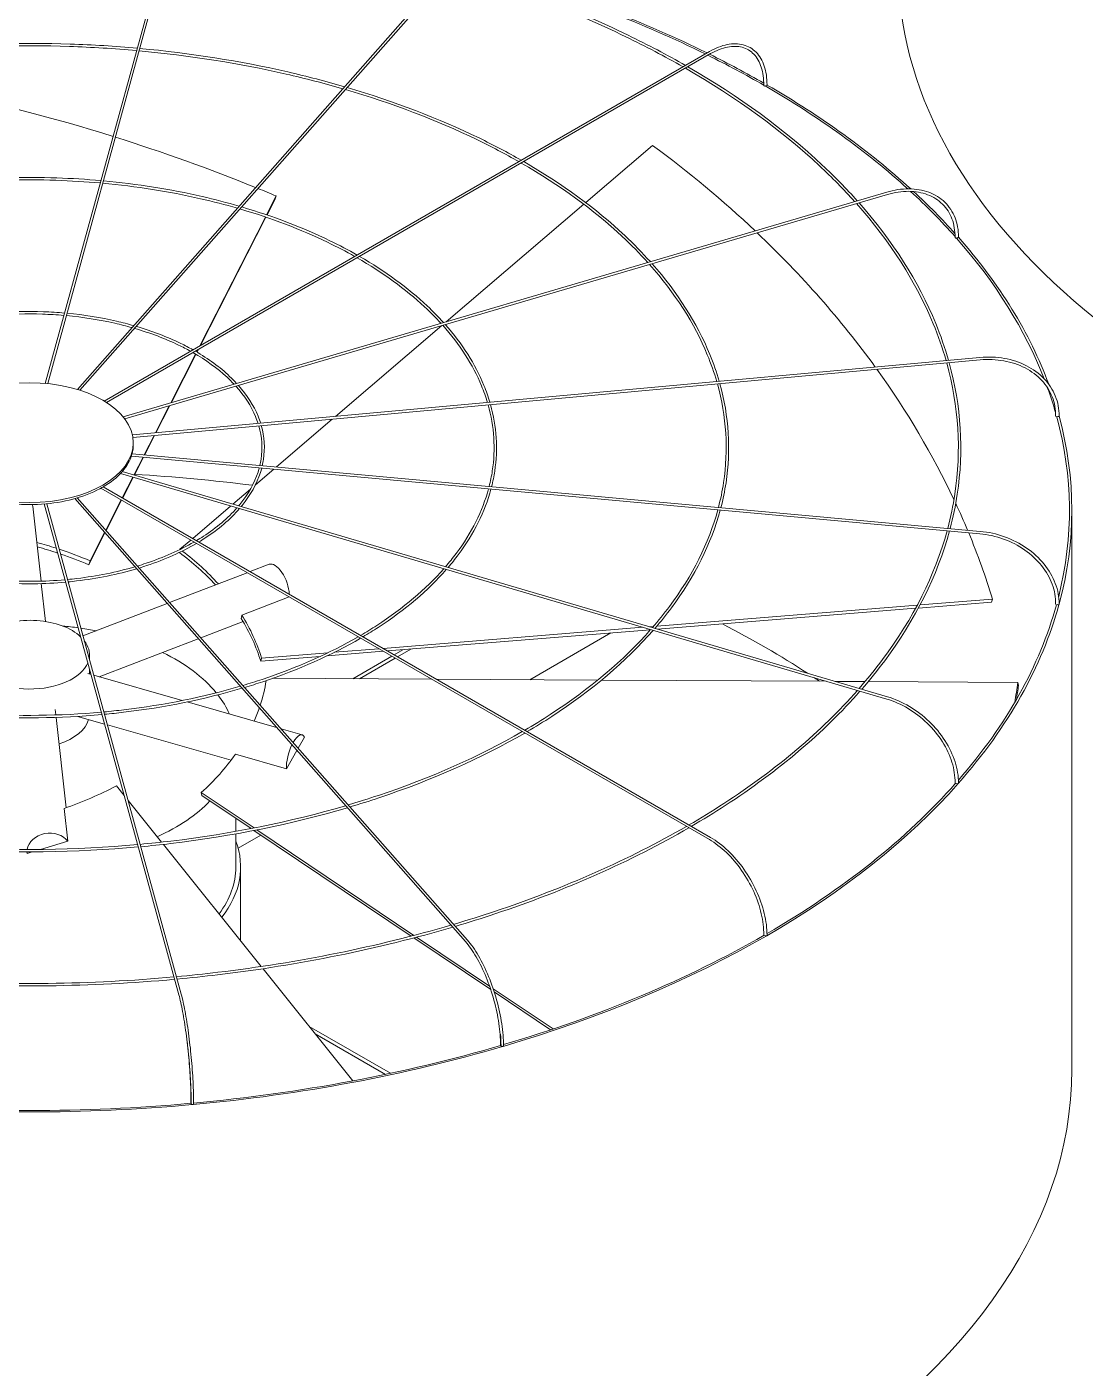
# Model space of a CAD drawing. Header units: millimetres. Extents: x -312439 to 477422, y -331570 to 212570.
# Drawn here: x 395422.5 to 395688.9, y 106336.6 to 106674.1 of the extents above; entities that cross this region are included whole.
import ezdxf

# ---------------------------------------------------------------- set-up
doc = ezdxf.new("R2010")
doc.units = ezdxf.units.MM

msp = doc.modelspace()

# ---------------------------------------------------------------- linework, layer by layer
at = {"color": 0, "linetype": 'Continuous', "lineweight": 0, "extrusion": (0, 0.816497, 0.57735)}
for p, q in [((395460.763, 106706.9), (395427.142, 106584.343)), ((395427.76, 106584.283), (395461.354, 106706.738)), ((395435.221, 106582.817), (395532.902, 106693.501)), ((395533.361, 106693.096), (395435.862, 106582.618)), ((395594.288, 106667.847), (395441.971, 106579.906)), ((395594.595, 106667.316), (395442.562, 106579.54)), ((395579.998, 106644.244), (395563.14, 106629.84)), ((395446.732, 106575.947), (395638.899, 106632.478)), ((395447.141, 106575.429), (395639.072, 106631.89)), ((395482.85, 106626.763), (395485.268, 106631.503)), ((395484.898, 106630.537), (395482.954, 106626.727)), ((395484.898, 106630.537), (395485.268, 106631.503)), ((395562.663, 106629.432), (395528.068, 106599.874)), ((395466.034, 106593.799), (395482.569, 106626.212)), ((395482.673, 106626.176), (395466.208, 106593.899)), ((395526.929, 106598.901), (395500.179, 106576.046)), ((395465.246, 106592.255), (395465.522, 106592.796)), ((395465.696, 106592.897), (395465.341, 106592.2)), ((395662.376, 106590.877), (395449.077, 106571.373)), ((395449.191, 106570.768), (395662.431, 106590.268)), ((395458.727, 106579.476), (395464.967, 106591.709)), ((395465.062, 106591.653), (395458.872, 106579.519)), ((395454.863, 106571.902), (395458.344, 106578.725)), ((395458.488, 106578.767), (395454.992, 106571.914)), ((395499.373, 106575.357), (395485.288, 106563.323)), ((395449.293, 106568.934), (395449.293, 106569.434)), ((395452.038, 106566.363), (395454.534, 106571.257)), ((395454.663, 106571.269), (395452.155, 106566.353)), ((395662.376, 106546.514), (395448.809, 106566.044)), ((395448.99, 106566.642), (395662.431, 106547.124)), ((395449.447, 106561.284), (395451.738, 106565.776)), ((395451.856, 106565.765), (395449.554, 106561.253)), ((395638.899, 106504.914), (395446.043, 106561.647)), ((395446.502, 106562.15), (395639.072, 106505.501)), ((395484.638, 106562.767), (395480.032, 106558.832)), ((395441.741, 106558.326), (395594.595, 106470.076)), ((395446.528, 106555.562), (395449.164, 106560.729)), ((395449.27, 106560.698), (395446.623, 106555.507)), ((395532.902, 106443.89), (395434.534, 106555.353)), ((395533.361, 106444.296), (395435.185, 106555.541)), ((395441.121, 106557.976), (395594.288, 106469.545)), ((395442.366, 106547.404), (395446.249, 106555.016)), ((395446.344, 106554.961), (395442.444, 106547.316)), ((395478.77, 106557.753), (395474.333, 106553.963)), ((395423.98, 106553.42), (395426.074, 106534.587)), ((395460.763, 106430.492), (395426.88, 106554.003)), ((395427.5, 106554.059), (395461.354, 106430.654)), ((395473.778, 106553.488), (395464.238, 106545.337)), ((395442.145, 106546.729), (395438.062, 106538.727)), ((395438.433, 106539.693), (395442.067, 106546.817)), ((395463.744, 106544.915), (395461.039, 106542.605)), ((395461.025, 106542.552), (395461.039, 106542.605)), ((395438.062, 106538.727), (395438.433, 106539.693)), ((395483.5, 106538.828), (395478.706, 106536.984)), ((395477.971, 106536.701), (395458.441, 106529.189)), ((395426.142, 106533.976), (395427.203, 106524.431)), ((395457.831, 106528.954), (395436.624, 106520.797)), ((395476.606, 106526.052), (395488.495, 106530.625)), ((395581.042, 106523.259), (395646.603, 106528.561)), ((395665.313, 106529.316), (395646.904, 106527.828)), ((395647.327, 106528.62), (395665.519, 106530.091)), ((395665.313, 106529.316), (395665.519, 106530.091)), ((395646.175, 106527.769), (395581.233, 106522.516)), ((395476.904, 106524.446), (395466.245, 106520.346)), ((395512.133, 106517.685), (395577.51, 106522.973)), ((395579.464, 106522.373), (395513.285, 106517.02)), ((395569.505, 106521.567), (395549.123, 106509.8)), ((395579.212, 106523.111), (395580.176, 106523.189)), ((395465.635, 106520.111), (395440.686, 106510.515)), ((395438.251, 106516.087), (395438.251, 106514.869)), ((395496.342, 106515.65), (395481.355, 106514.438)), ((395481.355, 106514.438), (395481.561, 106515.212)), ((395481.561, 106515.212), (395498.276, 106516.564)), ((395512.21, 106516.933), (395498.08, 106515.79)), ((395499.94, 106516.699), (395511.058, 106517.598)), ((395514.325, 106515.712), (395504.514, 106510.048)), ((395506.23, 106510.039), (395515.191, 106515.212)), ((395517.128, 106517.331), (395514.937, 106516.066)), ((395515.803, 106515.566), (395519.143, 106517.494)), ((395438.651, 106511.096), (395437.86, 106511.322)), ((395438.251, 106512.553), (395438.251, 106511.21)), ((395461.558, 106504.552), (395439.34, 106510.899)), ((395524.326, 106509.938), (395484.43, 106510.16)), ((395566.185, 106509.705), (395525.563, 106509.931)), ((395623.698, 106509.385), (395567.146, 106509.7)), ((395633.47, 106509.331), (395625.91, 106509.373)), ((395671.931, 106509.117), (395634.266, 106509.327)), ((395672.096, 106508.356), (395671.931, 106509.117)), ((395429.817, 106500.922), (395429.661, 106502.326)), ((395485.371, 106497.749), (395462.835, 106504.187)), ((395432.413, 106477.577), (395429.885, 106500.312)), ((395442.073, 106498.621), (395435.277, 106500.562)), ((395473.884, 106489.533), (395442.762, 106498.424)), ((395491.792, 106495.915), (395486.463, 106497.437)), ((395492.387, 106495.352), (395490.783, 106492.542)), ((395487.831, 106487.369), (395474.979, 106491.04)), ((395490.462, 106491.98), (395487.831, 106487.369)), ((395447.011, 106480.622), (395445.054, 106483.061)), ((395466.568, 106480.646), (395466.404, 106481.408)), ((395466.404, 106481.408), (395479.688, 106472.481)), ((395478.937, 106472.334), (395466.568, 106480.646)), ((395432.82, 106469.134), (395431.901, 106477.395)), ((395456.4, 106468.915), (395447.976, 106479.418)), ((395475.075, 106471.615), (395475.075, 106474.93)), ((395475.075, 106462.645), (395475.075, 106470.993)), ((395481.383, 106470.69), (395475.66, 106467.386)), ((395519.21, 106445.27), (395479.657, 106471.85)), ((395480.405, 106471.998), (395519.907, 106445.452)), ((395425.957, 106467.094), (395432.82, 106469.134)), ((395481.493, 106437.627), (395456.853, 106468.349)), ((395422.525, 106466.469), (395422.567, 106466.087)), ((395422.567, 106466.087), (395423.856, 106466.469)), ((395476.3, 106444.101), (395476.3, 106462.645)), ((395539.255, 106431.8), (395519.889, 106444.814)), ((395520.584, 106444.997), (395538.967, 106432.644)), ((395504.565, 106408.858), (395481.936, 106437.073)), ((395539.854, 106432.048), (395554.946, 106421.906)), ((395554.3, 106421.69), (395540.128, 106431.213)), ((395514.013, 106410.757), (395493.581, 106422.554)), ((395495.075, 106420.691), (395512.746, 106410.489))]:
    msp.add_line(p, q, dxfattribs=at)
at = {"color": 3, "linetype": 'Continuous', "lineweight": 0, "extrusion": (0, 0.816497, 0.57735)}
msp.add_line((395685.5, 106411.683), (395685.5, 106552.423), dxfattribs=at)
at = {"color": 0, "linetype": 'Continuous', "lineweight": 0}
for centre, major_axis, ratio, start_param, end_param in [((395423.275, 106552.423), (-261.613, 0), 0.5773503, 4.0051997, 4.2408431), ((395423.275, 106552.423), (-262.225, 0), 0.5773503, 4.0050166, 4.2406095), ((395904.049, 106689.258), (-262.225, 0), 0.5773503, 0, 2.3561945), ((395423.275, 106552.423), (-261.613, 0), 0.5773503, 3.9286416, 4.0018792), ((395423.275, 106552.423), (-262.225, 0), 0.5773503, 3.9309746, 4.001704), ((395423.646, 106510.707), (-236.033, 90.421), 0.5343599, 4.8289255, 5.0170065), ((395608.263, 106659.351), (0.306, -0.004), 0.5683066, 3.1415927, 3.9346429), ((395608.263, 106659.351), (0.306, -0.004), 0.5683066, 3.9346429, 5.5054392), ((395423.275, 106552.423), (-261.613, 0), 0.5773503, 3.7066773, 3.9265771), ((395608.48, 106659.476), (-0.306, 0), 0.5773503, 1.8326303, 3.1415927), ((395423.275, 106552.423), (-262.225, 0), 0.5773503, 3.705131, 3.9265633), ((395423.646, 106510.707), (-236.033, 90.421), 0.5343599, 4.6778989, 4.8264893), ((395423.481, 106510.515), (244.29, -64.884), 0.7560981, 0.9482496, 1.0897919), ((395423.646, 106510.707), (-236.033, 90.421), 0.5343599, 4.655659, 4.6753292), ((395423.275, 106552.423), (-261.613, 0), 0.5773503, 3.6151503, 3.7017035), ((395423.275, 106552.423), (-262.225, 0), 0.5773503, 3.6198551, 3.6998544), ((395423.481, 106510.515), (244.29, -64.884), 0.7560981, 0.7473423, 0.9452164), ((395656.402, 106621.098), (-0.306, 0.005), 0.5715189, 0, 0.4809344), ((395656.402, 106621.098), (-0.306, 0.005), 0.5715189, 0.4809344, 2.0517307), ((395423.275, 106552.423), (-261.613, 0), 0.5773503, 3.3623861, 3.6122993), ((395656.675, 106621.178), (-0.306, 0), 0.5773503, 1.5184711, 3.1415927), ((395423.275, 106552.423), (-262.225, 0), 0.5773503, 3.3525846, 3.6125039), ((395423.481, 106510.515), (244.29, -64.884), 0.7560981, 0.5676523, 0.7441319), ((395423.275, 106552.423), (-261.613, 0), 0.5773503, 3.3053341, 3.3466211), ((395681.71, 106576.128), (-0.306, 0.006), 0.5752952, 0, 0.1678974), ((395681.71, 106576.128), (-0.306, 0.006), 0.5752952, 0.1678974, 1.7386937), ((395423.275, 106552.423), (-261.613, 0), 0.5773503, 2.9976529, 3.2980059), ((395682.012, 106576.155), (-0.306, 0), 0.5773503, 1.2043118, 3.1415927), ((395423.275, 106552.423), (-262.225, 0), 0.5773503, 2.9856485, 3.2984345), ((395423.167, 106568.934), (-26.126, 0), 0.5773503, 2.9880814, 3.1415927), ((395423.167, 106568.934), (-26.126, 0), 0.5773503, 2.6739221, 2.9809447), ((395423.167, 106568.934), (-26.126, 0), 0.5773503, 2.3597628, 2.6667854), ((395423.275, 106411.183), (-261.613, 0), 0.5773503, 4.4965959, 4.611374), ((395423.167, 106568.934), (-26.126, 0), 0.5773503, 1.7314443, 2.0384669), ((395423.167, 106568.934), (-26.126, 0), 0.5773503, 2.0456036, 2.3526262), ((395423.167, 106568.934), (-26.126, 0), 0.5773503, 1.417285, 1.7243076), ((395418.486, 106552.809), (-5.494, -0.611), 0.8148193, 3.1415927, 3.239858), ((395423.481, 106510.515), (244.29, -64.884), 0.7560981, 0.5274276, 0.562586), ((395423.481, 106510.515), (244.29, -64.884), 0.7560981, 0.4379774, 0.5241031), ((395423.646, 106510.707), (56.639, -21.698), 0.5343599, 1.6636456, 1.7494756), ((395423.275, 106509.74), (-56.639, 21.698), 0.5343599, 4.7930664, 4.8825345), ((395423.646, 106510.707), (56.639, -21.698), 0.5343599, 1.5140664, 1.6514841), ((395423.275, 106509.74), (-56.639, 21.698), 0.5343599, 4.655659, 4.78086), ((395423.275, 106509.74), (58.621, -15.57), 0.7560981, 0.8715668, 1.0888975), ((395423.481, 106510.515), (58.621, -15.57), 0.7560981, 1.0889957, 1.0897919), ((395423.481, 106510.515), (58.621, -15.57), 0.7560981, 0.8588781, 1.0770864), ((395485.484, 106533.669), (-1.984, 5.159), 0.4527097, 4.0715694, 6.2831853), ((395423.275, 106552.423), (-261.613, 0), 0.5773503, 2.6753447, 2.9836943), ((395423.275, 106552.423), (-262.225, 0), 0.5773503, 2.6707914, 2.9843582), ((395681.71, 106528.844), (-0.306, 0.006), 0.5792658, 0, 1.4246091), ((395682.012, 106528.816), (-0.306, 0), 0.5773503, 0.8901525, 3.1415927), ((395423.275, 106516.087), (-14.976, 0), 0.5773503, 3.6916997, 5.4977871), ((395423.275, 106509.74), (58.621, -15.57), 0.7560981, 0.4379774, 0.6726233), ((395423.481, 106510.515), (58.621, -15.57), 0.7560981, 0.4379774, 0.6748983), ((395423.275, 106493.775), (-51.8, 0), 0.5773503, 4.4755897, 4.5522282), ((395423.275, 106493.775), (-51.8, 0), 0.5773503, 4.3841689, 4.46244), ((395423.275, 106411.183), (-261.613, 0), 0.5773503, 3.867145, 3.9833748), ((395423.275, 106516.087), (-14.976, 0), 0.5773503, 3.0357663, 3.5615783), ((395423.275, 106516.087), (-14.976, 0), 0.5773503, 0.1968015, 2.9056449), ((395423.275, 106493.775), (-51.8, 0), 0.5773503, 3.5810046, 4.0125195), ((395423.111, 106510.501), (59.282, 12.821), 0.7719474, 5.8595474, 5.99043), ((395423.275, 106411.183), (-261.613, 0), 0.5773503, 3.8494737, 3.8569689), ((395423.111, 106510.501), (247.048, 53.431), 0.7719474, 5.9775334, 6.0030301), ((395423.275, 106509.74), (247.048, 53.431), 0.7719474, 5.9850347, 6.0030301), ((395423.275, 106493.775), (-51.8, 0), 0.5773503, 3.3906549, 3.5616615), ((395423.111, 106510.501), (59.282, 12.821), 0.7719474, 5.7736505, 5.8452628), ((395423.275, 106501.18), (-14.976, 0), 0.5773503, 2.0838772, 2.9778132), ((395490.273, 106490.6), (1.518, 5.315), 0.3621096, 5.9116388, 7.2697762), ((395423.111, 106510.501), (59.282, 12.821), 0.7719474, 5.3512156, 5.5881365), ((395490.273, 106490.6), (1.518, 5.315), 0.3621096, 1.1204156, 2.3231422), ((395422.905, 106510.679), (-56.425, -22.248), 0.5660586, 1.5074553, 1.7443762), ((395423.275, 106552.423), (-262.225, 0), 0.5773503, 2.0421116, 2.6702774), ((395423.275, 106552.423), (-261.613, 0), 0.5773503, 2.358999, 2.669365), ((395656.402, 106483.874), (-0.306, 0.005), 0.5830421, 0, 1.1094484), ((395656.675, 106483.794), (-0.306, 0), 0.5773503, 0.5759933, 3.1415927), ((395423.275, 106493.775), (-51.8, 0), 0.5773503, 2.2375498, 2.6358707), ((395428.064, 106466.671), (5.494, 0.611), 0.8148193, 0.440938, 2.9148909), ((395423.275, 106462.645), (-53.025, 0), 0.5773503, 2.7158894, 3.3569527), ((395428.064, 106466.671), (5.494, 0.611), 0.8148193, 3.0505707, 3.1356266), ((395423.275, 106462.645), (-51.8, 0), 0.5773503, 2.7364581, 3.1415927), ((395423.275, 106552.423), (-261.613, 0), 0.5773503, 2.0437737, 2.355024), ((395608.263, 106445.62), (-0.306, 0.004), 0.5862544, 0, 0.7932918), ((395608.48, 106445.495), (-0.306, 0), 0.5773503, 0.261834, 3.1415927), ((395423.275, 106552.423), (-262.225, 0), 0.5773503, 1.7280308, 2.0415976), ((395423.275, 106552.423), (-261.613, 0), 0.5773503, 1.7289191, 2.0406845), ((395542.006, 106417.827), (-0.306, 0.003), 0.5885883, 0, 0.4763277), ((395542.145, 106417.67), (-0.306, 0), 0.5773503, 0, 3.1415927), ((395423.275, 106552.423), (-261.613, 0), 0.5773503, 1.41439, 1.726367), ((395464.116, 106403.216), (-0.306, 0.001), 0.5898153, 0, 0.1588369), ((395464.164, 106403.041), (-0.306, 0), 0.5773503, 0, 3.1415927), ((395423.275, 106552.423), (-262.225, 0), 0.5773503, 1.4139544, 1.727034)]:
    msp.add_ellipse(centre, major_axis=major_axis, ratio=ratio, start_param=start_param, end_param=end_param, dxfattribs=at)
msp.add_ellipse((395423.167, 106569.434), major_axis=(-26.126, 0), ratio=0.5773503, dxfattribs=at)
at = {"color": 3, "linetype": 'Continuous', "lineweight": 0}
for start_param, end_param in [(0, 2.3561945), (2.3561945, 3.1415927)]:
    msp.add_ellipse((395423.275, 106411.683), major_axis=(-262.225, 0), ratio=0.5773503, start_param=start_param, end_param=end_param, dxfattribs=at)
at = {"color": 0, "linetype": 'Continuous', "lineweight": 0}
for points, knots in [([(395587.639, 106664.008), (395583.037, 106666.637), (395578.245, 106669.155), (395559.746, 106678.095), (395544.923, 106683.747), (395529.188, 106688.367)], [4.71777189, 4.71777189, 4.71777189, 4.71777189, 4.80086127, 4.80086127, 5.02732174, 5.02732174, 5.02732174, 5.02732174]), ([(395588.253, 106664.362), (395583.639, 106667.007), (395578.834, 106669.542), (395560.285, 106678.537), (395545.418, 106684.225), (395529.635, 106688.874)], [4.71590946, 4.71590946, 4.71590946, 4.71590946, 4.79913358, 4.79913358, 5.02600568, 5.02600568, 5.02600568, 5.02600568]), ([(395450.281, 106668.692), (395444.698, 106669.195), (395439.072, 106669.543), (395420.954, 106670.154), (395408.401, 106669.805), (395396.053, 106668.692)], [5.34296141, 5.34296141, 5.34296141, 5.34296141, 5.43938168, 5.43938168, 5.65261288, 5.65261288, 5.65261288, 5.65261288]), ([(395608.786, 106659.476), (395608.786, 106661.201), (395608.55, 106662.797), (395607.616, 106665.576), (395606.918, 106666.76), (395605.119, 106668.58), (395604.021, 106669.216), (395601.553, 106669.867), (395600.186, 106669.884), (395597.321, 106669.315), (395595.822, 106668.727), (395594.315, 106667.862), (395594.302, 106667.854), (395594.288, 106667.847)], [3.1415927, 3.1415927, 3.1415927, 3.1415927, 3.4557519, 3.4557519, 3.7699112, 3.7699112, 4.0826965, 4.0826965, 4.3954482, 4.3954482, 4.7096075, 4.7096075, 4.712389, 4.712389, 4.712389, 4.712389]), ([(395450.117, 106668.092), (395444.51, 106668.595), (395438.86, 106668.941), (395420.852, 106669.536), (395408.434, 106669.188), (395396.217, 106668.092)], [5.34359392, 5.34359392, 5.34359392, 5.34359392, 5.44060854, 5.44060854, 5.65198037, 5.65198037, 5.65198037, 5.65198037]), ([(395502.006, 106658.492), (395497.353, 106659.844), (395492.595, 106661.075), (395475.833, 106664.906), (395463.396, 106666.873), (395450.736, 106668.036)], [5.03177949, 5.03177949, 5.03177949, 5.03177949, 5.12085286, 5.12085286, 5.34001919, 5.34001919, 5.34001919, 5.34001919]), ([(395502.454, 106659), (395497.79, 106660.36), (395493.022, 106661.6), (395476.171, 106665.47), (395463.649, 106667.46), (395450.901, 106668.635)], [5.03001504, 5.03001504, 5.03001504, 5.03001504, 5.11913743, 5.11913743, 5.33939405, 5.33939405, 5.33939405, 5.33939405]), ([(395594.595, 106667.316), (395596.032, 106668.146), (395597.464, 106668.707), (395600.163, 106669.242), (395601.43, 106669.217), (395603.681, 106668.603), (395604.668, 106668.016), (395606.291, 106666.322), (395606.926, 106665.214), (395607.771, 106662.566), (395607.98, 106661.029), (395607.957, 106659.355)], [1.5707963, 1.5707963, 1.5707963, 1.5707963, 1.8880644, 1.8880644, 2.2053324, 2.2053324, 2.5226004, 2.5226004, 2.8398685, 2.8398685, 3.1571365, 3.1571365, 3.1571365, 3.1571365]), ([(395630.831, 106630.105), (395628.095, 106633.158), (395625.156, 106636.151), (395612.474, 106647.986), (395601.116, 106656.254), (395588.254, 106663.655)], [4.40451603, 4.40451603, 4.40451603, 4.40451603, 4.48100319, 4.48100319, 4.71406654, 4.71406654, 4.71406654, 4.71406654]), ([(395631.482, 106630.296), (395628.749, 106633.358), (395625.815, 106636.359), (395613.126, 106648.255), (395601.75, 106656.569), (395588.867, 106664.009)], [4.40270972, 4.40270972, 4.40270972, 4.40270972, 4.47899466, 4.47899466, 4.71221436, 4.71221436, 4.71221436, 4.71221436]), ([(395546.315, 106640.149), (395542.923, 106642.08), (395539.394, 106643.93), (395525.585, 106650.6), (395514.463, 106654.839), (395502.655, 106658.303)], [4.7196458, 4.7196458, 4.7196458, 4.7196458, 4.80114658, 4.80114658, 5.02763075, 5.02763075, 5.02763075, 5.02763075]), ([(395546.93, 106640.504), (395543.525, 106642.451), (395539.984, 106644.317), (395526.124, 106651.043), (395514.958, 106655.316), (395503.103, 106658.81)], [4.71715813, 4.71715813, 4.71715813, 4.71715813, 4.79884427, 4.79884427, 5.02587671, 5.02587671, 5.02587671, 5.02587671]), ([(395578.764, 106614.788), (395576.754, 106617.019), (395574.599, 106619.207), (395565.132, 106628.035), (395556.597, 106634.242), (395546.931, 106639.797)], [4.40671458, 4.40671458, 4.40671458, 4.40671458, 4.48133637, 4.48133637, 4.71470569, 4.71470569, 4.71470569, 4.71470569]), ([(395579.415, 106614.979), (395577.409, 106617.219), (395575.259, 106619.415), (395565.783, 106628.305), (395557.23, 106634.557), (395547.544, 106640.151)], [4.40429576, 4.40429576, 4.40429576, 4.40429576, 4.47865981, 4.47865981, 4.7122362, 4.7122362, 4.7122362, 4.7122362]), ([(395441.141, 106635.375), (395437.468, 106635.704), (395433.767, 106635.931), (395421.758, 106636.339), (395413.408, 106636.11), (395405.192, 106635.375)], [5.34408303, 5.34408303, 5.34408303, 5.34408303, 5.43906993, 5.43906993, 5.65149126, 5.65149126, 5.65149126, 5.65149126]), ([(395440.977, 106634.775), (395437.28, 106635.103), (395433.555, 106635.33), (395421.655, 106635.721), (395413.441, 106635.493), (395405.357, 106634.775)], [5.34503474, 5.34503474, 5.34503474, 5.34503474, 5.44090812, 5.44090812, 5.65053954, 5.65053954, 5.65053954, 5.65053954]), ([(395475.481, 106628.436), (395472.449, 106629.311), (395469.352, 106630.109), (395458.278, 106632.637), (395450.011, 106633.944), (395441.596, 106634.719)], [5.03439168, 5.03439168, 5.03439168, 5.03439168, 5.12127422, 5.12127422, 5.3396756, 5.3396756, 5.3396756, 5.3396756]), ([(395475.929, 106628.944), (395472.887, 106629.827), (395469.78, 106630.634), (395458.616, 106633.202), (395450.264, 106634.531), (395441.761, 106635.319)], [5.03173968, 5.03173968, 5.03173968, 5.03173968, 5.11870396, 5.11870396, 5.33874043, 5.33874043, 5.33874043, 5.33874043]), ([(395656.981, 106621.178), (395656.981, 106622.91), (395656.682, 106624.56), (395655.506, 106627.53), (395654.63, 106628.849), (395652.389, 106631.016), (395651.025, 106631.863), (395647.954, 106633.005), (395646.247, 106633.299), (395642.659, 106633.312), (395640.777, 106633.031), (395638.899, 106632.478)], [4.712389, 4.712389, 4.712389, 4.712389, 5.0265482, 5.0265482, 5.3407075, 5.3407075, 5.6548668, 5.6548668, 5.969026, 5.969026, 6.2831853, 6.2831853, 6.2831853, 6.2831853]), ([(395639.072, 106631.89), (395640.888, 106632.425), (395642.7, 106632.692), (395646.135, 106632.668), (395647.756, 106632.379), (395650.649, 106631.278), (395651.919, 106630.469), (395653.994, 106628.41), (395654.798, 106627.162), (395655.863, 106624.338), (395656.124, 106622.764), (395656.096, 106621.103)], [0, 0, 0, 0, 0.317268, 0.317268, 0.6345361, 0.6345361, 0.9518041, 0.9518041, 1.2690722, 1.2690722, 1.5863402, 1.5863402, 1.5863402, 1.5863402]), ([(395653.833, 106590.096), (395652.945, 106593.205), (395651.869, 106596.296), (395646.29, 106609.833), (395639.789, 106620.009), (395631.282, 106629.599)], [4.09036759, 4.09036759, 4.09036759, 4.09036759, 4.16055829, 4.16055829, 4.40029723, 4.40029723, 4.40029723, 4.40029723]), ([(395654.453, 106590.153), (395653.568, 106593.272), (395652.493, 106596.373), (395646.92, 106609.963), (395640.424, 106620.173), (395631.931, 106629.79)], [4.08953528, 4.08953528, 4.08953528, 4.08953528, 4.15944113, 4.15944113, 4.39851052, 4.39851052, 4.39851052, 4.39851052]), ([(395505.001, 106616.296), (395502.816, 106617.53), (395500.547, 106618.715), (395491.426, 106623.115), (395484.007, 106625.939), (395476.131, 106628.247)], [4.72327264, 4.72327264, 4.72327264, 4.72327264, 4.80171455, 4.80171455, 5.02817129, 5.02817129, 5.02817129, 5.02817129]), ([(395505.616, 106616.651), (395503.419, 106617.902), (395501.137, 106619.102), (395491.965, 106623.558), (395484.502, 106626.417), (395476.578, 106628.754)], [4.71952861, 4.71952861, 4.71952861, 4.71952861, 4.7982649, 4.7982649, 5.02554265, 5.02554265, 5.02554265, 5.02554265]), ([(395526.704, 106599.473), (395525.418, 106600.885), (395524.045, 106602.271), (395517.792, 106608.094), (395512.084, 106612.238), (395505.617, 106615.945)], [4.41096312, 4.41096312, 4.41096312, 4.41096312, 4.4820009, 4.4820009, 4.71586354, 4.71586354, 4.71586354, 4.71586354]), ([(395527.356, 106599.665), (395526.074, 106601.086), (395524.705, 106602.48), (395518.443, 106608.363), (395512.717, 106612.552), (395506.23, 106616.299)], [4.40730528, 4.40730528, 4.40730528, 4.40730528, 4.47799052, 4.47799052, 4.71216027, 4.71216027, 4.71216027, 4.71216027]), ([(395596.122, 106584.819), (395595.467, 106587.081), (395594.679, 106589.33), (395590.514, 106599.429), (395585.621, 106607.076), (395579.216, 106614.282)], [4.09258463, 4.09258463, 4.09258463, 4.09258463, 4.16074385, 4.16074385, 4.40108815, 4.40108815, 4.40108815, 4.40108815]), ([(395596.743, 106584.876), (395596.09, 106587.148), (395595.303, 106589.406), (395591.144, 106599.559), (395586.256, 106607.241), (395579.865, 106614.473)], [4.09145544, 4.09145544, 4.09145544, 4.09145544, 4.15925512, 4.15925512, 4.39870409, 4.39870409, 4.39870409, 4.39870409]), ([(395432.002, 106602.058), (395430.238, 106602.212), (395428.463, 106602.32), (395422.562, 106602.524), (395418.415, 106602.415), (395414.332, 106602.058)], [5.34742678, 5.34742678, 5.34742678, 5.34742678, 5.43812478, 5.43812478, 5.64814751, 5.64814751, 5.64814751, 5.64814751]), ([(395431.837, 106601.457), (395430.05, 106601.612), (395428.252, 106601.718), (395422.459, 106601.906), (395418.448, 106601.799), (395414.497, 106601.457)], [5.34934775, 5.34934775, 5.34934775, 5.34934775, 5.44178794, 5.44178794, 5.64622654, 5.64622654, 5.64622654, 5.64622654]), ([(395448.954, 106598.379), (395447.546, 106598.777), (395446.11, 106599.143), (395440.723, 106600.368), (395436.626, 106601.016), (395432.457, 106601.402)], [5.04221465, 5.04221465, 5.04221465, 5.04221465, 5.12251796, 5.12251796, 5.33864709, 5.33864709, 5.33864709, 5.33864709]), ([(395449.403, 106598.888), (395447.985, 106599.294), (395446.538, 106599.668), (395441.061, 106600.933), (395436.879, 106601.603), (395432.621, 106602.002)], [5.03687901, 5.03687901, 5.03687901, 5.03687901, 5.11739529, 5.11739529, 5.33679188, 5.33679188, 5.33679188, 5.33679188]), ([(395538.412, 106579.542), (395537.991, 106580.96), (395537.49, 106582.371), (395534.738, 106589.034), (395531.457, 106594.149), (395527.158, 106598.968)], [4.09685918, 4.09685918, 4.09685918, 4.09685918, 4.16111414, 4.16111414, 4.40251946, 4.40251946, 4.40251946, 4.40251946]), ([(395539.034, 106579.599), (395538.614, 106581.027), (395538.115, 106582.448), (395535.368, 106589.164), (395532.092, 106594.313), (395527.808, 106599.159)], [4.09510983, 4.09510983, 4.09510983, 4.09510983, 4.15888353, 4.15888353, 4.39893942, 4.39893942, 4.39893942, 4.39893942]), ([(395463.682, 106592.441), (395462.707, 106592.98), (395461.7, 106593.5), (395457.268, 106595.63), (395453.551, 106597.04), (395449.606, 106598.192)], [4.73414686, 4.73414686, 4.73414686, 4.73414686, 4.80339703, 4.80339703, 5.02979007, 5.02979007, 5.02979007, 5.02979007]), ([(395464.3, 106592.798), (395463.312, 106593.353), (395462.291, 106593.887), (395457.807, 106596.073), (395454.046, 106597.518), (395450.053, 106598.698)], [4.72658474, 4.72658474, 4.72658474, 4.72658474, 4.79652126, 4.79652126, 5.0245472, 5.0245472, 5.0245472, 5.0245472]), ([(395474.637, 106584.156), (395474.08, 106584.75), (395473.491, 106585.335), (395470.452, 106588.152), (395467.57, 106590.233), (395464.304, 106592.093)], [4.42373247, 4.42373247, 4.42373247, 4.42373247, 4.48397953, 4.48397953, 4.71933502, 4.71933502, 4.71933502, 4.71933502]), ([(395475.294, 106584.35), (395474.739, 106584.952), (395474.153, 106585.544), (395471.104, 106588.422), (395468.204, 106590.548), (395464.917, 106592.447)], [4.41624247, 4.41624247, 4.41624247, 4.41624247, 4.47598634, 4.47598634, 4.71193426, 4.71193426, 4.71193426, 4.71193426]), ([(395654.264, 106547.871), (395655.02, 106550.727), (395655.616, 106553.597), (395657.718, 106567.475), (395657.028, 106578.591), (395654.002, 106589.497)], [3.77541609, 3.77541609, 3.77541609, 3.77541609, 3.83978539, 3.83978539, 4.08585643, 4.08585643, 4.08585643, 4.08585643]), ([(395654.883, 106547.815), (395655.637, 106550.677), (395656.231, 106553.555), (395658.328, 106567.47), (395657.64, 106578.621), (395654.621, 106589.553)], [3.77616248, 3.77616248, 3.77616248, 3.77616248, 3.84020832, 3.84020832, 4.08505688, 4.08505688, 4.08505688, 4.08505688]), ([(395682.319, 106576.155), (395682.319, 106577.892), (395681.986, 106579.599), (395680.687, 106582.786), (395679.721, 106584.263), (395677.257, 106586.842), (395675.758, 106587.943), (395672.378, 106589.664), (395670.497, 106590.284), (395666.536, 106590.986), (395664.455, 106591.068), (395662.376, 106590.877)], [4.712389, 4.712389, 4.712389, 4.712389, 5.0265482, 5.0265482, 5.3407075, 5.3407075, 5.6548668, 5.6548668, 5.969026, 5.969026, 6.2831853, 6.2831853, 6.2831853, 6.2831853]), ([(395662.431, 106590.268), (395664.447, 106590.452), (395666.461, 106590.369), (395670.285, 106589.681), (395672.094, 106589.075), (395675.325, 106587.405), (395676.747, 106586.34), (395679.066, 106583.861), (395679.963, 106582.448), (395681.147, 106579.409), (395681.435, 106577.785), (395681.404, 106576.133)], [6.2831853, 6.2831853, 6.2831853, 6.2831853, 6.6004533, 6.6004533, 6.9177214, 6.9177214, 7.2349894, 7.2349894, 7.5522575, 7.5522575, 7.8695255, 7.8695255, 7.8695255, 7.8695255]), ([(395480.696, 106574.264), (395480.512, 106574.84), (395480.302, 106575.413), (395478.963, 106578.638), (395477.293, 106581.221), (395475.1, 106583.654)], [4.10975269, 4.10975269, 4.10975269, 4.10975269, 4.16221832, 4.16221832, 4.40682155, 4.40682155, 4.40682155, 4.40682155]), ([(395481.321, 106574.321), (395481.137, 106574.907), (395480.928, 106575.489), (395479.593, 106578.768), (395477.928, 106581.386), (395475.75, 106583.845)], [4.10592526, 4.10592526, 4.10592526, 4.10592526, 4.15777238, 4.15777238, 4.39963811, 4.39963811, 4.39963811, 4.39963811]), ([(395596.56, 106553.148), (395597.101, 106555.222), (395597.531, 106557.305), (395599.101, 106567.664), (395598.577, 106576.021), (395596.292, 106584.22)], [3.77736844, 3.77736844, 3.77736844, 3.77736844, 3.83971259, 3.83971259, 4.08656564, 4.08656564, 4.08656564, 4.08656564]), ([(395597.178, 106553.091), (395597.718, 106555.172), (395598.146, 106557.263), (395599.711, 106567.659), (395599.189, 106576.051), (395596.912, 106584.276)], [3.77834287, 3.77834287, 3.77834287, 3.77834287, 3.84027623, 3.84027623, 4.08549455, 4.08549455, 4.08549455, 4.08549455]), ([(395538.851, 106558.425), (395539.181, 106559.72), (395539.445, 106561.02), (395540.483, 106567.86), (395540.127, 106573.454), (395538.585, 106578.943)], [3.78111281, 3.78111281, 3.78111281, 3.78111281, 3.83956511, 3.83956511, 4.08781837, 4.08781837, 4.08781837, 4.08781837]), ([(395539.469, 106558.368), (395539.797, 106559.67), (395540.06, 106560.978), (395541.094, 106567.856), (395540.739, 106573.485), (395539.205, 106578.999)], [3.78251471, 3.78251471, 3.78251471, 3.78251471, 3.8404098, 3.8404098, 4.0861992, 4.0861992, 4.0861992, 4.0861992]), ([(395481.137, 106563.702), (395481.258, 106564.218), (395481.358, 106564.736), (395481.865, 106568.057), (395481.677, 106570.888), (395480.878, 106573.666)], [3.79241111, 3.79241111, 3.79241111, 3.79241111, 3.83910744, 3.83910744, 4.09159713, 4.09159713, 4.09159713, 4.09159713]), ([(395481.753, 106563.646), (395481.873, 106564.169), (395481.973, 106564.694), (395482.476, 106568.052), (395482.289, 106570.918), (395481.499, 106573.722)], [3.79485754, 3.79485754, 3.79485754, 3.79485754, 3.8407928, 3.8407928, 4.08828416, 4.08828416, 4.08828416, 4.08828416]), ([(395475.805, 106553.53), (395476.186, 106553.982), (395476.549, 106554.439), (395478.86, 106557.524), (395480.237, 106560.287), (395480.987, 106563.101)], [3.47410339, 3.47410339, 3.47410339, 3.47410339, 3.51894345, 3.51894345, 3.77424927, 3.77424927, 3.77424927, 3.77424927]), ([(395476.446, 106553.342), (395476.789, 106553.756), (395477.118, 106554.175), (395479.437, 106557.289), (395480.845, 106560.136), (395481.605, 106563.045)], [3.48078418, 3.48078418, 3.48078418, 3.48078418, 3.52099532, 3.52099532, 3.77722211, 3.77722211, 3.77722211, 3.77722211]), ([(395527.867, 106538.215), (395528.813, 106539.312), (395529.707, 106540.423), (395534.439, 106546.752), (395537.182, 106552.235), (395538.693, 106557.824)], [3.46491265, 3.46491265, 3.46491265, 3.46491265, 3.51947788, 3.51947788, 3.77207122, 3.77207122, 3.77207122, 3.77207122]), ([(395528.512, 106538.025), (395529.418, 106539.085), (395530.277, 106540.159), (395535.017, 106546.517), (395537.79, 106552.083), (395539.312, 106557.768)], [3.46836695, 3.46836695, 3.46836695, 3.46836695, 3.52050672, 3.52050672, 3.77360482, 3.77360482, 3.77360482, 3.77360482]), ([(395465.181, 106544.793), (395465.777, 106545.147), (395466.359, 106545.508), (395470.26, 106548.039), (395473.104, 106550.448), (395475.367, 106553.021)], [3.15594616, 3.15594616, 3.15594616, 3.15594616, 3.1998122, 3.1998122, 3.45718678, 3.45718678, 3.45718678, 3.45718678]), ([(395465.788, 106544.442), (395466.293, 106544.746), (395466.788, 106545.056), (395470.733, 106547.618), (395473.681, 106550.132), (395476.013, 106552.831)], [3.16311142, 3.16311142, 3.16311142, 3.16311142, 3.20013863, 3.20013863, 3.46418527, 3.46418527, 3.46418527, 3.46418527]), ([(395579.926, 106522.9), (395581.44, 106524.641), (395582.865, 106526.407), (395590.019, 106535.98), (395594.127, 106544.183), (395596.4, 106552.547)], [3.46185589, 3.46185589, 3.46185589, 3.46185589, 3.51965328, 3.51965328, 3.77134922, 3.77134922, 3.77134922, 3.77134922]), ([(395580.572, 106522.71), (395582.045, 106524.414), (395583.435, 106526.143), (395590.597, 106535.745), (395594.735, 106544.031), (395597.019, 106552.491)], [3.46418406, 3.46418406, 3.46418406, 3.46418406, 3.52033986, 3.52033986, 3.7723822, 3.7723822, 3.7723822, 3.7723822]), ([(395631.977, 106507.589), (395634.061, 106509.976), (395636.021, 106512.399), (395645.597, 106525.215), (395651.068, 106536.135), (395654.103, 106547.271)], [3.46025293, 3.46025293, 3.46025293, 3.46025293, 3.51974047, 3.51974047, 3.77090484, 3.77090484, 3.77090484, 3.77090484]), ([(395632.623, 106507.398), (395634.666, 106509.749), (395636.59, 106512.135), (395646.174, 106524.98), (395651.677, 106535.983), (395654.723, 106547.214)], [3.4620089, 3.4620089, 3.4620089, 3.4620089, 3.52025567, 3.52025567, 3.77168417, 3.77168417, 3.77168417, 3.77168417]), ([(395662.376, 106546.514), (395664.391, 106546.33), (395666.407, 106545.879), (395670.238, 106544.489), (395672.052, 106543.55), (395675.296, 106541.279), (395676.725, 106539.948), (395679.056, 106537.03), (395679.958, 106535.444), (395681.147, 106532.176), (395681.435, 106530.495), (395681.404, 106528.849)], [0, 0, 0, 0, 0.317268, 0.317268, 0.6345361, 0.6345361, 0.9518041, 0.9518041, 1.2690722, 1.2690722, 1.5863402, 1.5863402, 1.5863402, 1.5863402]), ([(395682.319, 106528.816), (395682.319, 106530.552), (395681.986, 106532.316), (395680.692, 106535.727), (395679.731, 106537.372), (395677.279, 106540.387), (395675.787, 106541.756), (395672.42, 106544.087), (395670.544, 106545.048), (395666.589, 106546.472), (395664.511, 106546.934), (395662.431, 106547.124)], [4.712389, 4.712389, 4.712389, 4.712389, 5.0265482, 5.0265482, 5.3407075, 5.3407075, 5.6548668, 5.6548668, 5.969026, 5.969026, 6.2831853, 6.2831853, 6.2831853, 6.2831853]), ([(395450.317, 106538.394), (395451.057, 106538.618), (395451.789, 106538.85), (395456.914, 106540.562), (395460.981, 106542.364), (395464.573, 106544.437)], [2.837842, 2.837842, 2.837842, 2.837842, 2.88061564, 2.88061564, 3.14113288, 3.14113288, 3.14113288, 3.14113288]), ([(395450.763, 106537.89), (395451.395, 106538.083), (395452.021, 106538.283), (395457.228, 106540.017), (395461.46, 106541.903), (395465.184, 106544.084)], [2.84298262, 2.84298262, 2.84298262, 2.84298262, 2.8793398, 2.8793398, 3.14846238, 3.14846238, 3.14846238, 3.14846238]), ([(395432.729, 106534.999), (395433.524, 106535.074), (395434.316, 106535.16), (395440.158, 106535.861), (395445.07, 106536.856), (395449.67, 106538.202)], [2.52003494, 2.52003494, 2.52003494, 2.52003494, 2.56128493, 2.56128493, 2.82541727, 2.82541727, 2.82541727, 2.82541727]), ([(395414.225, 106534.941), (395414.975, 106534.874), (395415.728, 106534.816), (395421.674, 106534.422), (395426.945, 106534.481), (395432.109, 106534.941)], [2.2030547, 2.2030547, 2.2030547, 2.2030547, 2.24193573, 2.24193573, 2.50933428, 2.50933428, 2.50933428, 2.50933428]), ([(395432.893, 106534.399), (395433.607, 106534.468), (395434.319, 106534.544), (395440.266, 106535.249), (395445.357, 106536.284), (395450.117, 106537.695)], [2.52186126, 2.52186126, 2.52186126, 2.52186126, 2.55867334, 2.55867334, 2.83065097, 2.83065097, 2.83065097, 2.83065097]), ([(395506.496, 106520.939), (395507.895, 106521.759), (395509.258, 106522.598), (395517.225, 106527.769), (395522.901, 106532.572), (395527.424, 106537.707)], [3.14877196, 3.14877196, 3.14877196, 3.14877196, 3.19991213, 3.19991213, 3.45646828, 3.45646828, 3.45646828, 3.45646828]), ([(395507.106, 106520.587), (395508.412, 106521.358), (395509.687, 106522.146), (395517.698, 106527.347), (395523.478, 106532.256), (395528.072, 106537.516)], [3.15241617, 3.15241617, 3.15241617, 3.15241617, 3.2000755, 3.2000755, 3.46000178, 3.46000178, 3.46000178, 3.46000178]), ([(395414.06, 106534.341), (395414.776, 106534.277), (395415.494, 106534.22), (395421.547, 106533.805), (395426.967, 106533.862), (395432.274, 106534.341)], [2.20116261, 2.20116261, 2.20116261, 2.20116261, 2.23802396, 2.23802396, 2.51122637, 2.51122637, 2.51122637, 2.51122637]), ([(395476.462, 106525.176), (395476.52, 106525.396), (395476.566, 106525.648), (395476.598, 106525.967), (395476.602, 106526.009), (395476.606, 106526.052)], [27.2141577, 27.2141577, 27.2141577, 27.2141577, 28.9150445, 28.9150445, 29.1719106, 29.1719106, 29.1719106, 29.1719106]), ([(395547.81, 106497.087), (395550.013, 106498.371), (395552.156, 106499.689), (395564.19, 106507.499), (395572.697, 106514.696), (395579.482, 106522.393)], [3.14637947, 3.14637947, 3.14637947, 3.14637947, 3.19994276, 3.19994276, 3.45622926, 3.45622926, 3.45622926, 3.45622926]), ([(395548.421, 106496.734), (395550.53, 106497.97), (395552.585, 106499.237), (395564.663, 106507.077), (395573.274, 106514.379), (395580.13, 106522.202)], [3.14882268, 3.14882268, 3.14882268, 3.14882268, 3.20005174, 3.20005174, 3.4585926, 3.4585926, 3.4585926, 3.4585926]), ([(395476.843, 106508.338), (395478.495, 106508.83), (395480.126, 106509.345), (395490.55, 106512.824), (395498.692, 106516.432), (395505.886, 106520.584)], [2.8326444, 2.8326444, 2.8326444, 2.8326444, 2.88031456, 2.88031456, 3.14136267, 3.14136267, 3.14136267, 3.14136267]), ([(395477.289, 106507.832), (395478.832, 106508.295), (395480.358, 106508.778), (395490.863, 106512.279), (395499.171, 106515.971), (395506.498, 106520.231)], [2.83524734, 2.83524734, 2.83524734, 2.83524734, 2.87967423, 2.87967423, 3.14504801, 3.14504801, 3.14504801, 3.14504801]), ([(395441.869, 106501.681), (395443.563, 106501.84), (395445.251, 106502.02), (395457.084, 106503.436), (395466.954, 106505.435), (395476.195, 106508.147)], [2.51666009, 2.51666009, 2.51666009, 2.51666009, 2.56064993, 2.56064993, 2.826424, 2.826424, 2.826424, 2.826424]), ([(395442.033, 106501.082), (395443.646, 106501.233), (395445.253, 106501.404), (395457.192, 106502.824), (395467.242, 106504.863), (395476.642, 106507.64)], [2.517588, 2.517588, 2.517588, 2.517588, 2.55933958, 2.55933958, 2.82905034, 2.82905034, 2.82905034, 2.82905034]), ([(395589.114, 106473.24), (395592.124, 106474.99), (395595.052, 106476.788), (395611.151, 106487.237), (395622.487, 106496.825), (395631.532, 106507.081)], [3.14512292, 3.14512292, 3.14512292, 3.14512292, 3.19995757, 3.19995757, 3.45603404, 3.45603404, 3.45603404, 3.45603404]), ([(395589.725, 106472.887), (395592.642, 106474.589), (395595.481, 106476.336), (395611.624, 106486.815), (395623.064, 106496.509), (395632.18, 106506.89)], [3.14696065, 3.14696065, 3.14696065, 3.14696065, 3.20003933, 3.20003933, 3.45780979, 3.45780979, 3.45780979, 3.45780979]), ([(395638.899, 106504.914), (395640.715, 106504.38), (395642.534, 106503.578), (395645.992, 106501.52), (395647.632, 106500.264), (395650.565, 106497.422), (395651.858, 106495.838), (395653.969, 106492.502), (395654.786, 106490.751), (395655.863, 106487.261), (395656.124, 106485.523), (395656.096, 106483.879)], [6.2831853, 6.2831853, 6.2831853, 6.2831853, 6.6004533, 6.6004533, 6.9177214, 6.9177214, 7.2349894, 7.2349894, 7.5522575, 7.5522575, 7.8695255, 7.8695255, 7.8695255, 7.8695255]), ([(395656.981, 106483.794), (395656.981, 106485.526), (395656.682, 106487.341), (395655.519, 106490.961), (395654.656, 106492.767), (395652.452, 106496.196), (395651.111, 106497.819), (395648.08, 106500.729), (395646.39, 106502.015), (395642.825, 106504.125), (395640.95, 106504.949), (395639.072, 106505.501)], [4.712389, 4.712389, 4.712389, 4.712389, 5.0265482, 5.0265482, 5.3407075, 5.3407075, 5.6548668, 5.6548668, 5.969026, 5.969026, 6.2831853, 6.2831853, 6.2831853, 6.2831853]), ([(395404.92, 106501.024), (395406.423, 106500.888), (395407.93, 106500.768), (395420.061, 106499.944), (395430.85, 106500.065), (395441.414, 106501.024)], [2.20014358, 2.20014358, 2.20014358, 2.20014358, 2.23901367, 2.23901367, 2.5122454, 2.5122454, 2.5122454, 2.5122454]), ([(395405.085, 106501.624), (395406.622, 106501.486), (395408.165, 106501.365), (395420.188, 106500.561), (395430.829, 106500.684), (395441.249, 106501.624)], [2.20108803, 2.20108803, 2.20108803, 2.20108803, 2.24097619, 2.24097619, 2.51130095, 2.51130095, 2.51130095, 2.51130095]), ([(395503.367, 106478.282), (395505.932, 106479.043), (395508.463, 106479.84), (395524.185, 106485.086), (395536.402, 106490.5), (395547.199, 106496.732)], [2.8309089, 2.8309089, 2.8309089, 2.8309089, 2.8802112, 2.8802112, 3.14143931, 3.14143931, 3.14143931, 3.14143931]), ([(395503.814, 106477.776), (395506.269, 106478.508), (395508.695, 106479.273), (395524.498, 106484.541), (395536.882, 106490.039), (395547.811, 106496.379)], [2.8326515, 2.8326515, 2.8326515, 2.8326515, 2.87978381, 2.87978381, 3.14390081, 3.14390081, 3.14390081, 3.14390081]), ([(395451.008, 106468.364), (395453.601, 106468.605), (395456.185, 106468.879), (395474.01, 106471.011), (395488.838, 106474.014), (395502.719, 106478.091)], [2.51553267, 2.51553267, 2.51553267, 2.51553267, 2.56043494, 2.56043494, 2.82676017, 2.82676017, 2.82676017, 2.82676017]), ([(395451.173, 106467.765), (395453.684, 106467.999), (395456.187, 106468.264), (395474.118, 106470.399), (395489.126, 106473.443), (395503.167, 106477.584)], [2.51615458, 2.51615458, 2.51615458, 2.51615458, 2.55956039, 2.55956039, 2.82851318, 2.82851318, 2.82851318, 2.82851318]), ([(395529.884, 106448.236), (395533.363, 106449.266), (395536.798, 106450.346), (395557.815, 106457.358), (395574.106, 106464.577), (395588.503, 106472.886)], [2.83000203, 2.83000203, 2.83000203, 2.83000203, 2.88015896, 2.88015896, 3.14141755, 3.14141755, 3.14141755, 3.14141755]), ([(395530.331, 106447.729), (395533.701, 106448.73), (395537.029, 106449.779), (395558.129, 106456.813), (395574.585, 106464.115), (395589.115, 106472.532)], [2.83131179, 2.83131179, 2.83131179, 2.83131179, 2.87983823, 2.87983823, 3.14326557, 3.14326557, 3.14326557, 3.14326557]), ([(395395.78, 106467.708), (395398.07, 106467.499), (395400.366, 106467.317), (395418.573, 106466.083), (395434.734, 106466.267), (395450.553, 106467.708)], [2.19980176, 2.19980176, 2.19980176, 2.19980176, 2.23934285, 2.23934285, 2.51258722, 2.51258722, 2.51258722, 2.51258722]), ([(395395.945, 106468.308), (395398.269, 106468.097), (395400.6, 106467.913), (395418.7, 106466.7), (395434.712, 106466.886), (395450.389, 106468.308)], [2.20043103, 2.20043103, 2.20043103, 2.20043103, 2.24065263, 2.24065263, 2.51195795, 2.51195795, 2.51195795, 2.51195795]), ([(395594.288, 106469.545), (395595.726, 106468.715), (395597.169, 106467.616), (395599.916, 106464.989), (395601.219, 106463.461), (395603.552, 106460.132), (395604.581, 106458.33), (395606.262, 106454.635), (395606.913, 106452.743), (395607.772, 106449.06), (395607.979, 106447.271), (395607.957, 106445.624)], [1.5707963, 1.5707963, 1.5707963, 1.5707963, 1.8880644, 1.8880644, 2.2053324, 2.2053324, 2.5226004, 2.5226004, 2.8398685, 2.8398685, 3.1571365, 3.1571365, 3.1571365, 3.1571365]), ([(395608.786, 106445.495), (395608.786, 106447.22), (395608.55, 106449.076), (395607.631, 106452.871), (395606.949, 106454.81), (395605.205, 106458.589), (395604.143, 106460.427), (395601.743, 106463.827), (395600.404, 106465.388), (395597.577, 106468.081), (395596.089, 106469.213), (395594.595, 106470.076)], [3.1415927, 3.1415927, 3.1415927, 3.1415927, 3.4557519, 3.4557519, 3.7699112, 3.7699112, 4.0840704, 4.0840704, 4.3982297, 4.3982297, 4.712389, 4.712389, 4.712389, 4.712389]), ([(395460.145, 106435.059), (395463.638, 106435.382), (395467.118, 106435.75), (395490.933, 106438.597), (395510.717, 106442.604), (395529.236, 106448.045)], [2.51495522, 2.51495522, 2.51495522, 2.51495522, 2.56032682, 2.56032682, 2.8268898, 2.8268898, 2.8268898, 2.8268898]), ([(395460.31, 106434.459), (395463.721, 106434.775), (395467.12, 106435.135), (395491.041, 106437.985), (395511.004, 106442.032), (395529.683, 106447.538)], [2.51542291, 2.51542291, 2.51542291, 2.51542291, 2.55967055, 2.55967055, 2.82820543, 2.82820543, 2.82820543, 2.82820543]), ([(395532.902, 106443.89), (395533.816, 106442.855), (395534.737, 106441.55), (395536.498, 106438.524), (395537.338, 106436.8), (395538.843, 106433.114), (395539.507, 106431.153), (395540.594, 106427.193), (395541.016, 106425.194), (395541.575, 106421.362), (395541.712, 106419.529), (395541.7, 106417.859), (395541.7, 106417.844), (395541.7, 106417.83)], [6.2831853, 6.2831853, 6.2831853, 6.2831853, 6.5978301, 6.5978301, 6.9149527, 6.9149527, 7.2322207, 7.2322207, 7.5494887, 7.5494887, 7.8667568, 7.8667568, 7.8695255, 7.8695255, 7.8695255, 7.8695255]), ([(395542.451, 106417.67), (395542.451, 106419.385), (395542.3, 106421.266), (395541.713, 106425.182), (395541.277, 106427.217), (395540.161, 106431.244), (395539.482, 106433.235), (395537.945, 106436.985), (395537.088, 106438.742), (395535.276, 106441.853), (395534.322, 106443.207), (395533.361, 106444.296)], [4.712389, 4.712389, 4.712389, 4.712389, 5.0265482, 5.0265482, 5.3407075, 5.3407075, 5.6548668, 5.6548668, 5.969026, 5.969026, 6.2831853, 6.2831853, 6.2831853, 6.2831853]), ([(395386.644, 106434.402), (395389.718, 106434.122), (395392.803, 106433.877), (395417.085, 106432.234), (395438.615, 106432.481), (395459.69, 106434.402)], [2.19964371, 2.19964371, 2.19964371, 2.19964371, 2.23950729, 2.23950729, 2.51274527, 2.51274527, 2.51274527, 2.51274527]), ([(395386.808, 106435.002), (395389.918, 106434.72), (395393.037, 106434.473), (395417.212, 106432.851), (395438.593, 106433.1), (395459.526, 106435.002)], [2.20011555, 2.20011555, 2.20011555, 2.20011555, 2.24049017, 2.24049017, 2.51227343, 2.51227343, 2.51227343, 2.51227343]), ([(395460.763, 106430.492), (395461.081, 106429.331), (395461.401, 106427.901), (395462.012, 106424.635), (395462.302, 106422.798), (395462.823, 106418.909), (395463.053, 106416.858), (395463.428, 106412.749), (395463.574, 106410.69), (395463.767, 106406.773), (395463.814, 106404.914), (395463.81, 106403.238), (395463.81, 106403.227), (395463.81, 106403.217)], [6.2831853, 6.2831853, 6.2831853, 6.2831853, 6.5984522, 6.5984522, 6.9157202, 6.9157202, 7.2329883, 7.2329883, 7.5502563, 7.5502563, 7.8675244, 7.8675244, 7.8695255, 7.8695255, 7.8695255, 7.8695255]), ([(395464.47, 106403.041), (395464.47, 106404.745), (395464.419, 106406.635), (395464.217, 106410.605), (395464.067, 106412.685), (395463.684, 106416.834), (395463.451, 106418.902), (395462.924, 106422.824), (395462.629, 106424.679), (395462.009, 106427.995), (395461.682, 106429.457), (395461.354, 106430.654)], [4.712389, 4.712389, 4.712389, 4.712389, 5.0265482, 5.0265482, 5.3407075, 5.3407075, 5.6548668, 5.6548668, 5.969026, 5.969026, 6.2831853, 6.2831853, 6.2831853, 6.2831853]), ([(395463.858, 106403.041), (395463.858, 106404.732), (395463.806, 106406.613), (395463.606, 106410.565), (395463.457, 106412.637), (395463.141, 106416.052), (395462.999, 106417.399), (395462.842, 106418.714)], [4.71238898, 4.71238898, 4.71238898, 4.71238898, 5.02654825, 5.02654825, 5.34070751, 5.34070751, 5.54584713, 5.54584713, 5.54584713, 5.54584713])]:
    msp.add_open_spline(points, degree=3, knots=knots, dxfattribs=at)
msp.add_open_spline([(395541.839, 106417.67), (395541.839, 106418.61), (395541.793, 106419.604), (395541.701, 106420.637)], degree=3, dxfattribs=at)

doc.saveas('drawing.dxf')
